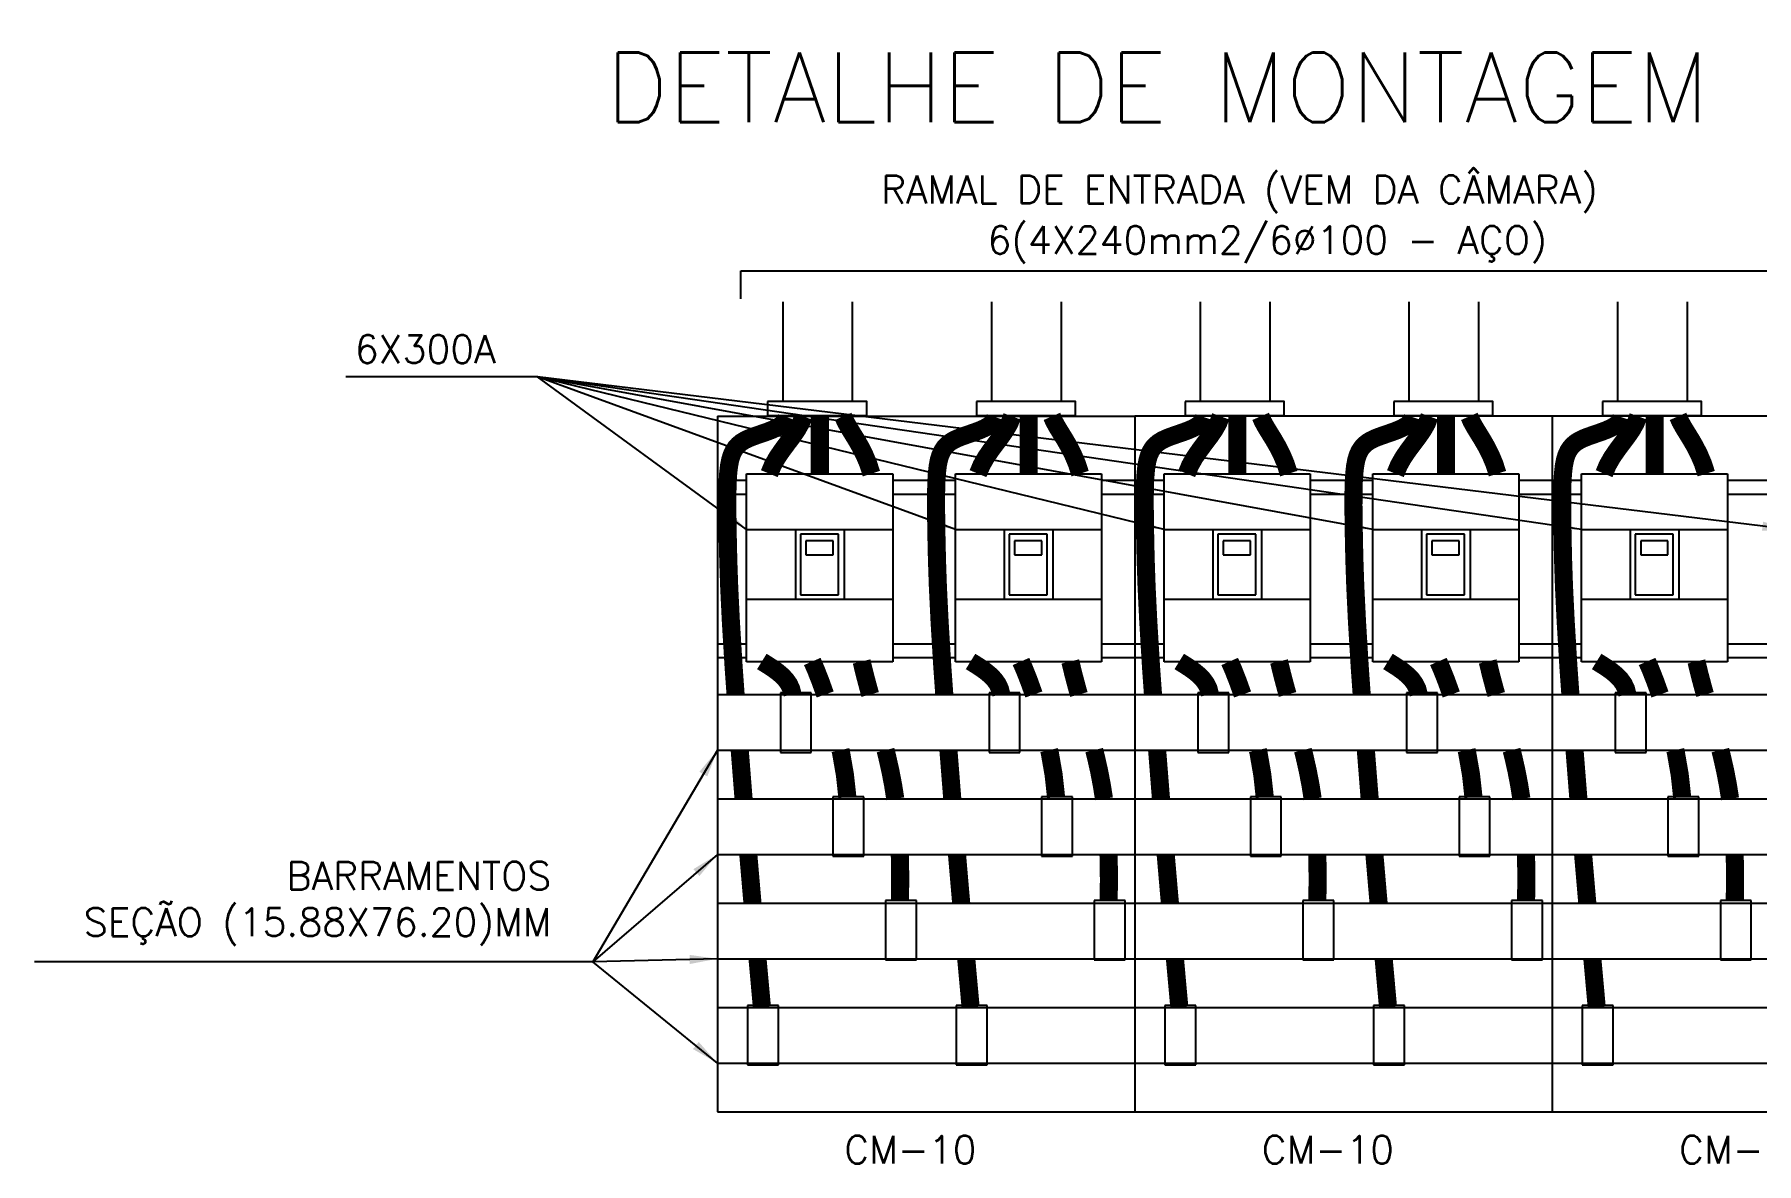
# Model space of a CAD drawing. Extents: x 0 to 15.6, y -12 to -6.1.
# Drawn here: x -0.03 to 6.16, y -10.15 to -6.09 of the extents above; entities that cross this region are included whole.
import ezdxf

# ---------------------------------------------------------------- set-up
doc = ezdxf.new("R2010")
doc.units = 0
doc.header["$LTSCALE"] = 0.5
doc.header["$MEASUREMENT"] = 0
doc.layers.add('DETALHES', color=4, linetype='CONTINUOUS')
doc.styles.add('ROMANS', font='romans')
doc.dimstyles.new('TEXTO', dxfattribs={"dimtxt": 0.1, "dimasz": 0.1, "dimexe": 0.18, "dimexo": 0.0625, "dimgap": 0.05, "dimtad": 1, "dimtih": 1, "dimtoh": 1, "dimdec": 4, "dimzin": 0, "dimtxsty": 'ROMANS', "dimcen": 0.09, "dimclrd": 1, "dimclre": 1, "dimclrt": 3, "dimazin": 3, "dimtfac": 1, "dimtdec": 4, "dimtofl": 0, "dimtmove": 0, "dimatfit": 3, "dimtolj": 1, "dimtzin": 0})

msp = doc.modelspace()

# ---------------------------------------------------------------- linework, layer by layer
at = {"layer": 'DETALHES', "color": 1}
for p, q in [((2.5121, -6.938), (6.7658, -6.938)), ((2.5121, -7.0387), (2.5121, -6.938))]:
    msp.add_line(p, q, dxfattribs=at)
at = {"layer": 'DETALHES', "color": 2}
for p, q in [((2.6645, -7.4081), (2.6645, -7.05)), ((2.9145, -7.4081), (2.9145, -7.05)), ((3.4145, -7.4081), (3.4145, -7.05)), ((3.6645, -7.4081), (3.6645, -7.05)), ((4.1645, -7.4081), (4.1645, -7.05)), ((4.4145, -7.4081), (4.4145, -7.05)), ((4.9145, -7.4081), (4.9145, -7.05)), ((5.1645, -7.4081), (5.1645, -7.05)), ((5.6645, -7.4081), (5.6645, -7.05)), ((5.9145, -7.4081), (5.9145, -7.05)), ((2.4286, -7.6913), (2.5336, -7.6913)), ((3.0586, -7.6913), (3.2836, -7.6913)), ((3.8086, -7.6913), (3.9286, -7.6913)), ((3.9286, -7.6913), (4.0336, -7.6913)), ((4.5586, -7.6913), (4.7836, -7.6913)), ((5.3086, -7.6913), (5.4286, -7.6913)), ((5.4286, -7.6913), (5.5336, -7.6913)), ((6.0586, -7.6913), (6.2836, -7.6913)), ((2.4286, -7.7413), (2.5336, -7.7413)), ((3.0586, -7.7413), (3.2836, -7.7413)), ((3.8086, -7.7413), (3.9286, -7.7413)), ((3.9286, -7.7413), (4.0336, -7.7413)), ((4.5586, -7.7413), (4.7836, -7.7413)), ((5.3086, -7.7413), (5.4286, -7.7413)), ((5.4286, -7.7413), (5.5336, -7.7413)), ((6.0586, -7.7413), (6.2836, -7.7413)), ((2.5336, -7.8686), (3.0586, -7.8686)), ((2.7086, -7.8686), (2.7086, -8.1186)), ((2.8636, -7.8853), (2.7269, -7.8853)), ((2.7269, -7.8853), (2.7269, -8.1037)), ((2.8441, -7.9087), (2.7464, -7.9087)), ((2.7464, -7.9087), (2.7464, -7.9594)), ((2.8441, -7.9594), (2.8441, -7.9087)), ((2.8636, -8.1037), (2.8636, -7.8853)), ((2.8836, -7.8686), (2.8836, -8.1186)), ((3.2836, -7.8686), (3.8086, -7.8686)), ((3.4586, -7.8686), (3.4586, -8.1186)), ((3.6136, -7.8853), (3.4769, -7.8853)), ((3.4769, -7.8853), (3.4769, -8.1037)), ((3.5941, -7.9087), (3.4964, -7.9087)), ((3.4964, -7.9087), (3.4964, -7.9594)), ((3.5941, -7.9594), (3.5941, -7.9087)), ((3.6136, -8.1037), (3.6136, -7.8853)), ((3.6336, -7.8686), (3.6336, -8.1186)), ((4.0336, -7.8686), (4.5586, -7.8686)), ((4.2086, -7.8686), (4.2086, -8.1186)), ((4.2269, -7.8853), (4.2269, -8.1037)), ((4.3636, -7.8853), (4.2269, -7.8853)), ((4.2464, -7.9087), (4.2464, -7.9594)), ((4.3441, -7.9087), (4.2464, -7.9087)), ((4.3441, -7.9594), (4.3441, -7.9087)), ((4.3636, -8.1037), (4.3636, -7.8853)), ((4.3836, -7.8686), (4.3836, -8.1186)), ((4.7836, -7.8686), (5.3086, -7.8686)), ((4.9586, -7.8686), (4.9586, -8.1186)), ((5.1136, -7.8853), (4.9769, -7.8853)), ((4.9769, -7.8853), (4.9769, -8.1037)), ((5.0941, -7.9087), (4.9964, -7.9087)), ((4.9964, -7.9087), (4.9964, -7.9594)), ((5.0941, -7.9594), (5.0941, -7.9087)), ((5.1136, -8.1037), (5.1136, -7.8853)), ((5.1336, -7.8686), (5.1336, -8.1186)), ((5.5336, -7.8686), (6.0586, -7.8686)), ((5.7086, -7.8686), (5.7086, -8.1186)), ((5.8636, -7.8853), (5.7269, -7.8853)), ((5.7269, -7.8853), (5.7269, -8.1037)), ((5.8441, -7.9087), (5.7464, -7.9087)), ((5.7464, -7.9087), (5.7464, -7.9594)), ((5.8441, -7.9594), (5.8441, -7.9087)), ((5.8636, -8.1037), (5.8636, -7.8853)), ((5.8836, -7.8686), (5.8836, -8.1186)), ((2.7464, -7.9594), (2.8441, -7.9594)), ((3.4964, -7.9594), (3.5941, -7.9594)), ((4.2464, -7.9594), (4.3441, -7.9594)), ((4.9964, -7.9594), (5.0941, -7.9594)), ((5.7464, -7.9594), (5.8441, -7.9594)), ((2.7269, -8.1037), (2.8636, -8.1037)), ((3.4769, -8.1037), (3.6136, -8.1037)), ((4.2269, -8.1037), (4.3636, -8.1037)), ((4.9769, -8.1037), (5.1136, -8.1037)), ((5.7269, -8.1037), (5.8636, -8.1037)), ((2.5336, -8.1186), (3.0586, -8.1186)), ((3.2836, -8.1186), (3.8086, -8.1186)), ((4.0336, -8.1186), (4.5586, -8.1186)), ((4.7836, -8.1186), (5.3086, -8.1186)), ((5.5336, -8.1186), (6.0586, -8.1186)), ((2.4286, -8.2789), (2.5336, -8.2789)), ((3.0586, -8.2789), (3.2836, -8.2789)), ((3.8086, -8.2789), (3.9286, -8.2789)), ((3.9286, -8.2789), (4.0336, -8.2789)), ((4.5586, -8.2789), (4.7836, -8.2789)), ((5.3086, -8.2789), (5.4286, -8.2789)), ((5.4286, -8.2789), (5.5336, -8.2789)), ((6.0586, -8.2789), (6.2836, -8.2789)), ((2.4286, -8.3289), (2.5336, -8.3289)), ((3.0586, -8.3289), (3.2836, -8.3289)), ((3.8086, -8.3289), (3.9286, -8.3289)), ((3.9286, -8.3289), (4.0336, -8.3289)), ((4.5586, -8.3289), (4.7836, -8.3289)), ((5.3086, -8.3289), (5.4286, -8.3289)), ((5.4286, -8.3289), (5.5336, -8.3289)), ((6.0586, -8.3289), (6.2836, -8.3289)), ((2.4286, -8.4614), (3.9286, -8.4614)), ((3.9286, -8.4614), (5.4286, -8.4614)), ((5.4286, -8.4614), (6.9286, -8.4614)), ((2.4286, -8.6614), (3.9286, -8.6614)), ((3.9286, -8.6614), (5.4286, -8.6614)), ((5.4286, -8.6614), (6.9286, -8.6614)), ((2.4286, -8.8364), (3.9286, -8.8364)), ((3.9286, -8.8364), (5.4286, -8.8364)), ((5.4286, -8.8364), (6.9286, -8.8364)), ((2.4286, -9.0364), (3.9286, -9.0364)), ((3.9286, -9.0364), (5.4286, -9.0364)), ((5.4286, -9.0364), (6.9286, -9.0364)), ((2.4286, -9.2114), (3.9286, -9.2114)), ((3.9286, -9.2114), (5.4286, -9.2114)), ((5.4286, -9.2114), (6.9286, -9.2114)), ((2.4286, -9.4114), (3.9286, -9.4114)), ((3.9286, -9.4114), (5.4286, -9.4114)), ((5.4286, -9.4114), (6.9286, -9.4114)), ((2.4286, -9.5864), (3.9286, -9.5864)), ((3.9286, -9.5864), (5.4286, -9.5864)), ((5.4286, -9.5864), (6.9286, -9.5864)), ((2.4286, -9.7864), (3.9286, -9.7864)), ((3.9286, -9.7864), (5.4286, -9.7864)), ((5.4286, -9.7864), (6.9286, -9.7864))]:
    msp.add_line(p, q, dxfattribs=at)
at = {"layer": 'DETALHES', "color": 4}
for p, q in [((2.4286, -7.4614), (3.9286, -7.4614)), ((2.4286, -7.4614), (2.4286, -9.9614)), ((12.9286, -7.4614), (3.9286, -7.4614)), ((3.9286, -7.4614), (3.9286, -9.9614)), ((5.4286, -7.4614), (5.4286, -9.9614)), ((2.5336, -7.6686), (3.0586, -7.6686)), ((2.5336, -8.3436), (2.5336, -7.6686)), ((3.0586, -7.6686), (3.0586, -8.3436)), ((3.2836, -7.6686), (3.8086, -7.6686)), ((3.2836, -8.3436), (3.2836, -7.6686)), ((3.8086, -7.6686), (3.8086, -8.3436)), ((4.0336, -7.6686), (4.5586, -7.6686)), ((4.0336, -8.3436), (4.0336, -7.6686)), ((4.5586, -7.6686), (4.5586, -8.3436)), ((4.7836, -7.6686), (5.3086, -7.6686)), ((4.7836, -8.3436), (4.7836, -7.6686)), ((5.3086, -7.6686), (5.3086, -8.3436)), ((5.5336, -7.6686), (6.0586, -7.6686)), ((5.5336, -8.3436), (5.5336, -7.6686)), ((6.0586, -7.6686), (6.0586, -8.3436)), ((3.0586, -8.3436), (2.5336, -8.3436)), ((3.8086, -8.3436), (3.2836, -8.3436)), ((4.5586, -8.3436), (4.0336, -8.3436)), ((5.3086, -8.3436), (4.7836, -8.3436)), ((6.0586, -8.3436), (5.5336, -8.3436)), ((2.6547, -8.456), (2.6547, -8.6698)), ((2.7659, -8.456), (2.6547, -8.456)), ((2.7659, -8.6698), (2.7659, -8.456)), ((3.5159, -8.456), (3.4047, -8.456)), ((3.4047, -8.456), (3.4047, -8.6698)), ((3.5159, -8.6698), (3.5159, -8.456)), ((4.2659, -8.456), (4.1547, -8.456)), ((4.1547, -8.456), (4.1547, -8.6698)), ((4.2659, -8.6698), (4.2659, -8.456)), ((5.0159, -8.456), (4.9047, -8.456)), ((4.9047, -8.456), (4.9047, -8.6698)), ((5.0159, -8.6698), (5.0159, -8.456)), ((5.6547, -8.456), (5.6547, -8.6698)), ((5.7659, -8.456), (5.6547, -8.456)), ((5.7659, -8.6698), (5.7659, -8.456)), ((2.6547, -8.6698), (2.7659, -8.6698)), ((3.4047, -8.6698), (3.5159, -8.6698)), ((4.1547, -8.6698), (4.2659, -8.6698)), ((4.9047, -8.6698), (5.0159, -8.6698)), ((5.6547, -8.6698), (5.7659, -8.6698)), ((2.8437, -8.8288), (2.8437, -9.0426)), ((2.9549, -8.8288), (2.8437, -8.8288)), ((2.9549, -9.0426), (2.9549, -8.8288)), ((3.7049, -8.8288), (3.5937, -8.8288)), ((3.5937, -8.8288), (3.5937, -9.0426)), ((3.7049, -9.0426), (3.7049, -8.8288)), ((4.4549, -8.8288), (4.3437, -8.8288)), ((4.3437, -8.8288), (4.3437, -9.0426)), ((4.4549, -9.0426), (4.4549, -8.8288)), ((5.0937, -8.8288), (5.0937, -9.0426)), ((5.2049, -8.8288), (5.0937, -8.8288)), ((5.2049, -9.0426), (5.2049, -8.8288)), ((5.8437, -8.8288), (5.8437, -9.0426)), ((5.9549, -8.8288), (5.8437, -8.8288)), ((5.9549, -9.0426), (5.9549, -8.8288)), ((2.8437, -9.0426), (2.9549, -9.0426)), ((3.5937, -9.0426), (3.7049, -9.0426)), ((4.3437, -9.0426), (4.4549, -9.0426)), ((5.0937, -9.0426), (5.2049, -9.0426)), ((5.8437, -9.0426), (5.9549, -9.0426)), ((3.1439, -9.2016), (3.0327, -9.2016)), ((3.0327, -9.2016), (3.0327, -9.4154)), ((3.1439, -9.4154), (3.1439, -9.2016)), ((3.8939, -9.2016), (3.7827, -9.2016)), ((3.7827, -9.2016), (3.7827, -9.4154)), ((3.8939, -9.4154), (3.8939, -9.2016)), ((4.6439, -9.2016), (4.5327, -9.2016)), ((4.5327, -9.2016), (4.5327, -9.4154)), ((4.6439, -9.4154), (4.6439, -9.2016)), ((5.3939, -9.2016), (5.2827, -9.2016)), ((5.2827, -9.2016), (5.2827, -9.4154)), ((5.3939, -9.4154), (5.3939, -9.2016)), ((6.1439, -9.2016), (6.0327, -9.2016)), ((6.0327, -9.2016), (6.0327, -9.4154)), ((6.1439, -9.4154), (6.1439, -9.2016)), ((3.0327, -9.4154), (3.1439, -9.4154)), ((3.7827, -9.4154), (3.8939, -9.4154)), ((4.5327, -9.4154), (4.6439, -9.4154)), ((5.2827, -9.4154), (5.3939, -9.4154)), ((6.0327, -9.4154), (6.1439, -9.4154)), ((2.5365, -9.5791), (2.5365, -9.7929)), ((2.6477, -9.5791), (2.5365, -9.5791)), ((2.6477, -9.7929), (2.6477, -9.5791)), ((3.2865, -9.5791), (3.2865, -9.7929)), ((3.3977, -9.5791), (3.2865, -9.5791)), ((3.3977, -9.7929), (3.3977, -9.5791)), ((4.1477, -9.5791), (4.0365, -9.5791)), ((4.0365, -9.5791), (4.0365, -9.7929)), ((4.1477, -9.7929), (4.1477, -9.5791)), ((4.8977, -9.5791), (4.7865, -9.5791)), ((4.7865, -9.5791), (4.7865, -9.7929)), ((4.8977, -9.7929), (4.8977, -9.5791)), ((5.6477, -9.5791), (5.5365, -9.5791)), ((5.5365, -9.5791), (5.5365, -9.7929)), ((5.6477, -9.7929), (5.6477, -9.5791)), ((2.5365, -9.7929), (2.6477, -9.7929)), ((3.2865, -9.7929), (3.3977, -9.7929)), ((4.0365, -9.7929), (4.1477, -9.7929)), ((4.7865, -9.7929), (4.8977, -9.7929)), ((5.5365, -9.7929), (5.6477, -9.7929)), ((2.4286, -9.9614), (3.9286, -9.9614)), ((3.9286, -9.9614), (12.9286, -9.9614))]:
    msp.add_line(p, q, dxfattribs=at)
at = {"layer": 'DETALHES', "color": 2}
for points in [[(2.609, -7.4081), (2.609, -7.4583), (2.9652, -7.4583), (2.9652, -7.4081)], [(3.359, -7.4081), (3.359, -7.4583), (3.7152, -7.4583), (3.7152, -7.4081)], [(4.109, -7.4081), (4.109, -7.4583), (4.4652, -7.4583), (4.4652, -7.4081)], [(4.859, -7.4081), (4.859, -7.4583), (5.2152, -7.4583), (5.2152, -7.4081)], [(5.609, -7.4081), (5.609, -7.4583), (5.9652, -7.4583), (5.9652, -7.4081)]]:
    msp.add_lwpolyline(points, close=True, dxfattribs=at)
at = {"layer": 'DETALHES', "color": 2, "const_width": 0.065}
for points in [[(2.6772, -7.4645), (2.6732, -7.4762), (2.665, -7.4865), (2.6533, -7.4957), (2.6389, -7.5038), (2.6226, -7.511), (2.6053, -7.5176), (2.5876, -7.5237), (2.5705, -7.5296), (2.5545, -7.5353), (2.5398, -7.5412), (2.5264, -7.5477), (2.5144, -7.5551), (2.5037, -7.5638), (2.4943, -7.5741), (2.4863, -7.5864), (2.4796, -7.6011), (2.4743, -7.6185), (2.4703, -7.6396), (2.4673, -7.6654), (2.4654, -7.6969), (2.4644, -7.7351), (2.4642, -7.7811), (2.4647, -7.8358), (2.4658, -7.9003), (2.4675, -7.9768), (2.4708, -8.0734), (2.4769, -8.199), (2.4868, -8.363), (2.4938, -8.4614)], [(2.7373, -7.4617), (2.7282, -7.4862), (2.7147, -7.5101), (2.6983, -7.5339), (2.6801, -7.5581), (2.6614, -7.5832), (2.6434, -7.6094), (2.6275, -7.6375), (2.615, -7.6676)], [(2.7967, -7.4617), (2.7967, -7.6676)], [(2.8806, -7.4617), (2.8888, -7.4804), (2.8998, -7.5003), (2.9129, -7.5217), (2.9273, -7.545), (2.9422, -7.5709), (2.9567, -7.5996), (2.9703, -7.6317), (2.9819, -7.6676)], [(3.4272, -7.4645), (3.4232, -7.4762), (3.415, -7.4865), (3.4033, -7.4957), (3.3889, -7.5038), (3.3726, -7.511), (3.3553, -7.5176), (3.3376, -7.5237), (3.3205, -7.5296), (3.3045, -7.5353), (3.2898, -7.5412), (3.2764, -7.5477), (3.2644, -7.5551), (3.2537, -7.5638), (3.2443, -7.5741), (3.2363, -7.5864), (3.2296, -7.6011), (3.2243, -7.6185), (3.2203, -7.6396), (3.2173, -7.6654), (3.2154, -7.6969), (3.2144, -7.7351), (3.2142, -7.7811), (3.2147, -7.8358), (3.2158, -7.9003), (3.2175, -7.9768), (3.2208, -8.0734), (3.2269, -8.199), (3.2368, -8.363), (3.2438, -8.4614)], [(3.4873, -7.4617), (3.4782, -7.4862), (3.4647, -7.5101), (3.4483, -7.5339), (3.4301, -7.5581), (3.4114, -7.5832), (3.3934, -7.6094), (3.3775, -7.6375), (3.365, -7.6676)], [(3.5467, -7.4617), (3.5467, -7.6676)], [(3.6306, -7.4617), (3.6388, -7.4804), (3.6498, -7.5003), (3.6629, -7.5217), (3.6773, -7.545), (3.6922, -7.5709), (3.7067, -7.5996), (3.7203, -7.6317), (3.7319, -7.6676)], [(4.1772, -7.4645), (4.1732, -7.4762), (4.165, -7.4865), (4.1533, -7.4957), (4.1389, -7.5038), (4.1226, -7.511), (4.1053, -7.5176), (4.0876, -7.5237), (4.0705, -7.5296), (4.0545, -7.5353), (4.0398, -7.5412), (4.0264, -7.5477), (4.0144, -7.5551), (4.0037, -7.5638), (3.9943, -7.5741), (3.9863, -7.5864), (3.9796, -7.6011), (3.9743, -7.6185), (3.9703, -7.6396), (3.9673, -7.6654), (3.9654, -7.6969), (3.9644, -7.7351), (3.9642, -7.7811), (3.9647, -7.8358), (3.9658, -7.9003), (3.9675, -7.9768), (3.9708, -8.0734), (3.9769, -8.199), (3.9868, -8.363), (3.9938, -8.4614)], [(4.2373, -7.4617), (4.2282, -7.4862), (4.2147, -7.5101), (4.1983, -7.5339), (4.1801, -7.5581), (4.1614, -7.5832), (4.1434, -7.6094), (4.1275, -7.6375), (4.115, -7.6676)], [(4.2967, -7.4617), (4.2967, -7.6676)], [(4.3806, -7.4617), (4.3888, -7.4804), (4.3998, -7.5003), (4.4129, -7.5217), (4.4273, -7.545), (4.4422, -7.5709), (4.4567, -7.5996), (4.4703, -7.6317), (4.4819, -7.6676)], [(4.9272, -7.4645), (4.9232, -7.4762), (4.915, -7.4865), (4.9033, -7.4957), (4.8889, -7.5038), (4.8726, -7.511), (4.8553, -7.5176), (4.8376, -7.5237), (4.8205, -7.5296), (4.8045, -7.5353), (4.7898, -7.5412), (4.7764, -7.5477), (4.7644, -7.5551), (4.7537, -7.5638), (4.7443, -7.5741), (4.7363, -7.5864), (4.7296, -7.6011), (4.7243, -7.6185), (4.7203, -7.6396), (4.7173, -7.6654), (4.7154, -7.6969), (4.7144, -7.7351), (4.7142, -7.7811), (4.7147, -7.8358), (4.7158, -7.9003), (4.7175, -7.9768), (4.7208, -8.0734), (4.7269, -8.199), (4.7368, -8.363), (4.7438, -8.4614)], [(4.9873, -7.4617), (4.9782, -7.4862), (4.9647, -7.5101), (4.9483, -7.5339), (4.9301, -7.5581), (4.9114, -7.5832), (4.8934, -7.6094), (4.8775, -7.6375), (4.865, -7.6676)], [(5.0467, -7.4617), (5.0467, -7.6676)], [(5.1306, -7.4617), (5.1388, -7.4804), (5.1498, -7.5003), (5.1629, -7.5217), (5.1773, -7.545), (5.1922, -7.5709), (5.2067, -7.5996), (5.2203, -7.6317), (5.2319, -7.6676)], [(5.6772, -7.4645), (5.6732, -7.4762), (5.665, -7.4865), (5.6533, -7.4957), (5.6389, -7.5038), (5.6226, -7.511), (5.6053, -7.5176), (5.5876, -7.5237), (5.5705, -7.5296), (5.5545, -7.5353), (5.5398, -7.5412), (5.5264, -7.5477), (5.5144, -7.5551), (5.5037, -7.5638), (5.4943, -7.5741), (5.4863, -7.5864), (5.4796, -7.6011), (5.4743, -7.6185), (5.4703, -7.6396), (5.4673, -7.6654), (5.4654, -7.6969), (5.4644, -7.7351), (5.4642, -7.7811), (5.4647, -7.8358), (5.4658, -7.9003), (5.4675, -7.9768), (5.4708, -8.0734), (5.4769, -8.199), (5.4868, -8.363), (5.4938, -8.4614)], [(5.7373, -7.4617), (5.7282, -7.4862), (5.7147, -7.5101), (5.6983, -7.5339), (5.6801, -7.5581), (5.6614, -7.5832), (5.6434, -7.6094), (5.6275, -7.6375), (5.615, -7.6676)], [(5.7967, -7.4617), (5.7967, -7.6676)], [(5.8806, -7.4617), (5.8888, -7.4804), (5.8998, -7.5003), (5.9129, -7.5217), (5.9273, -7.545), (5.9422, -7.5709), (5.9567, -7.5996), (5.9703, -7.6317), (5.9819, -7.6676)], [(2.5882, -8.3427), (2.6073, -8.3545), (2.6259, -8.3666), (2.6435, -8.3793), (2.6596, -8.3928), (2.6736, -8.4074), (2.6851, -8.4234), (2.6936, -8.4411), (2.6985, -8.4607)], [(2.7694, -8.3427), (2.7821, -8.3717), (2.7985, -8.4134), (2.8157, -8.4614)], [(2.9467, -8.3427), (2.9579, -8.389), (2.9705, -8.4365), (2.9774, -8.4614)], [(3.3382, -8.3427), (3.3573, -8.3545), (3.3759, -8.3666), (3.3935, -8.3793), (3.4096, -8.3928), (3.4236, -8.4074), (3.4351, -8.4234), (3.4436, -8.4411), (3.4485, -8.4607)], [(3.5194, -8.3427), (3.5321, -8.3717), (3.5485, -8.4134), (3.5657, -8.4614)], [(3.6967, -8.3427), (3.7079, -8.389), (3.7205, -8.4365), (3.7274, -8.4614)], [(4.0882, -8.3427), (4.1073, -8.3545), (4.1259, -8.3666), (4.1435, -8.3793), (4.1596, -8.3928), (4.1736, -8.4074), (4.1851, -8.4234), (4.1936, -8.4411), (4.1985, -8.4607)], [(4.2694, -8.3427), (4.2821, -8.3717), (4.2985, -8.4134), (4.3157, -8.4614)], [(4.4467, -8.3427), (4.4579, -8.389), (4.4705, -8.4365), (4.4774, -8.4614)], [(4.8382, -8.3427), (4.8573, -8.3545), (4.8759, -8.3666), (4.8935, -8.3793), (4.9096, -8.3928), (4.9236, -8.4074), (4.9351, -8.4234), (4.9436, -8.4411), (4.9485, -8.4607)], [(5.0194, -8.3427), (5.0321, -8.3717), (5.0485, -8.4134), (5.0657, -8.4614)], [(5.1967, -8.3427), (5.2079, -8.389), (5.2205, -8.4365), (5.2274, -8.4614)], [(5.5882, -8.3427), (5.6073, -8.3545), (5.6259, -8.3666), (5.6435, -8.3793), (5.6596, -8.3928), (5.6736, -8.4074), (5.6851, -8.4234), (5.6936, -8.4411), (5.6985, -8.4607)], [(5.7694, -8.3427), (5.7821, -8.3717), (5.7985, -8.4134), (5.8157, -8.4614)], [(5.9467, -8.3427), (5.9579, -8.389), (5.9705, -8.4365), (5.9774, -8.4614)], [(2.5087, -8.6614), (2.5225, -8.8364)], [(2.8707, -8.6614), (2.873, -8.6713), (2.8867, -8.7499), (2.8955, -8.8305)], [(3.0326, -8.6614), (3.0386, -8.6852), (3.0501, -8.7361), (3.0599, -8.7871), (3.0677, -8.8364)], [(3.2587, -8.6614), (3.2725, -8.8364)], [(3.6207, -8.6614), (3.623, -8.6713), (3.6367, -8.7499), (3.6455, -8.8305)], [(3.7826, -8.6614), (3.7886, -8.6852), (3.8001, -8.7361), (3.8099, -8.7871), (3.8177, -8.8364)], [(4.0087, -8.6614), (4.0225, -8.8364)], [(4.3707, -8.6614), (4.373, -8.6713), (4.3867, -8.7499), (4.3955, -8.8305)], [(4.5326, -8.6614), (4.5386, -8.6852), (4.5501, -8.7361), (4.5599, -8.7871), (4.5677, -8.8364)], [(4.7587, -8.6614), (4.7725, -8.8364)], [(5.1207, -8.6614), (5.123, -8.6713), (5.1367, -8.7499), (5.1455, -8.8305)], [(5.2826, -8.6614), (5.2886, -8.6852), (5.3001, -8.7361), (5.3099, -8.7871), (5.3177, -8.8364)], [(5.5087, -8.6614), (5.5225, -8.8364)], [(5.8707, -8.6614), (5.873, -8.6713), (5.8867, -8.7499), (5.8955, -8.8305)], [(6.0326, -8.6614), (6.0386, -8.6852), (6.0501, -8.7361), (6.0599, -8.7871), (6.0677, -8.8364)], [(2.5395, -9.0364), (2.5515, -9.1764), (2.5546, -9.2114)], [(3.0839, -9.0364), (3.0849, -9.0656), (3.0854, -9.1306), (3.0846, -9.2004)], [(3.2895, -9.0364), (3.3015, -9.1764), (3.3046, -9.2114)], [(3.8339, -9.0364), (3.8349, -9.0656), (3.8354, -9.1306), (3.8346, -9.2004)], [(4.0395, -9.0364), (4.0515, -9.1764), (4.0546, -9.2114)], [(4.5839, -9.0364), (4.5849, -9.0656), (4.5854, -9.1306), (4.5846, -9.2004)], [(4.7895, -9.0364), (4.8015, -9.1764), (4.8046, -9.2114)], [(5.3339, -9.0364), (5.3349, -9.0656), (5.3354, -9.1306), (5.3346, -9.2004)], [(5.5395, -9.0364), (5.5515, -9.1764), (5.5546, -9.2114)], [(6.0839, -9.0364), (6.0849, -9.0656), (6.0854, -9.1306), (6.0846, -9.2004)], [(2.5727, -9.4114), (2.5884, -9.5854)], [(3.3227, -9.4114), (3.3384, -9.5854)], [(4.0727, -9.4114), (4.0884, -9.5854)], [(4.8227, -9.4114), (4.8384, -9.5854)], [(5.5727, -9.4114), (5.5884, -9.5854)]]:
    msp.add_lwpolyline(points, dxfattribs=at)

# ---------------------------------------------------------------- texts
at = {"layer": 'DETALHES', "color": 6, "style": 'ROMANS'}
msp.add_text('DETALHE DE MONTAGEM DO QUADRO DE PROTEÇÃO GERAL', height=0.25, dxfattribs=at).set_placement((2.0274, -6.4042))
at = {"layer": 'DETALHES', "color": 3, "style": 'ROMANS'}
for s, p in [('RAMAL DE ENTRADA (VEM DA CÂMARA)', (3.0161, -6.6964)), ('6(4X240mm2/6%%C100 - AÇO)', (3.3991, -6.8776)), ('CM-10', (2.884, -10.1476)), ('CM-10', (4.384, -10.1476)), ('CM-10', (5.884, -10.1476))]:
    msp.add_text(s, height=0.1, dxfattribs=at).set_placement(p)
at = {"layer": 'DETALHES', "color": 3, "char_height": 0.1, "attachment_point": 6, "style": 'ROMANS'}
for s, insert in [('\\A1;\\P6X300A', (1.6314, -7.1366)), ('\\A1;BARRAMENTOS\\PSEÇÃO (15.88X76.20)MM', (1.8313, -9.2131))]:
    msp.add_mtext(s, dxfattribs=dict(at, insert=insert))

# ---------------------------------------------------------------- leaders
at = {"layer": 'DETALHES', "color": 1, "annotation_type": 0, "has_hookline": 1, "hookline_direction": 1}
for points, text_width in [([(2.5336, -7.8686), (1.7814, -7.3199), (1.6814, -7.3199)], 0.5381), ([(2.4286, -8.6614), (1.9813, -9.4226), (1.8813, -9.4226)], 1.8571)]:
    msp.add_leader(points, dimstyle='TEXTO', dxfattribs=dict(at, text_width=text_width))
at = {"layer": 'DETALHES', "color": 1}
for points in [[(3.2836, -7.8686), (1.7814, -7.3199)], [(4.0336, -7.8686), (1.7814, -7.3199)], [(4.7836, -7.8686), (1.7814, -7.3199)], [(5.5336, -7.8686), (1.7814, -7.3199)], [(6.2836, -7.8686), (1.7814, -7.3199)], [(2.4286, -9.0364), (1.9813, -9.4226)], [(2.4286, -9.4114), (1.9813, -9.4226)], [(2.4286, -9.7864), (1.9813, -9.4226)]]:
    msp.add_leader(points, dimstyle='TEXTO', dxfattribs=at)

doc.saveas('drawing.dxf')
